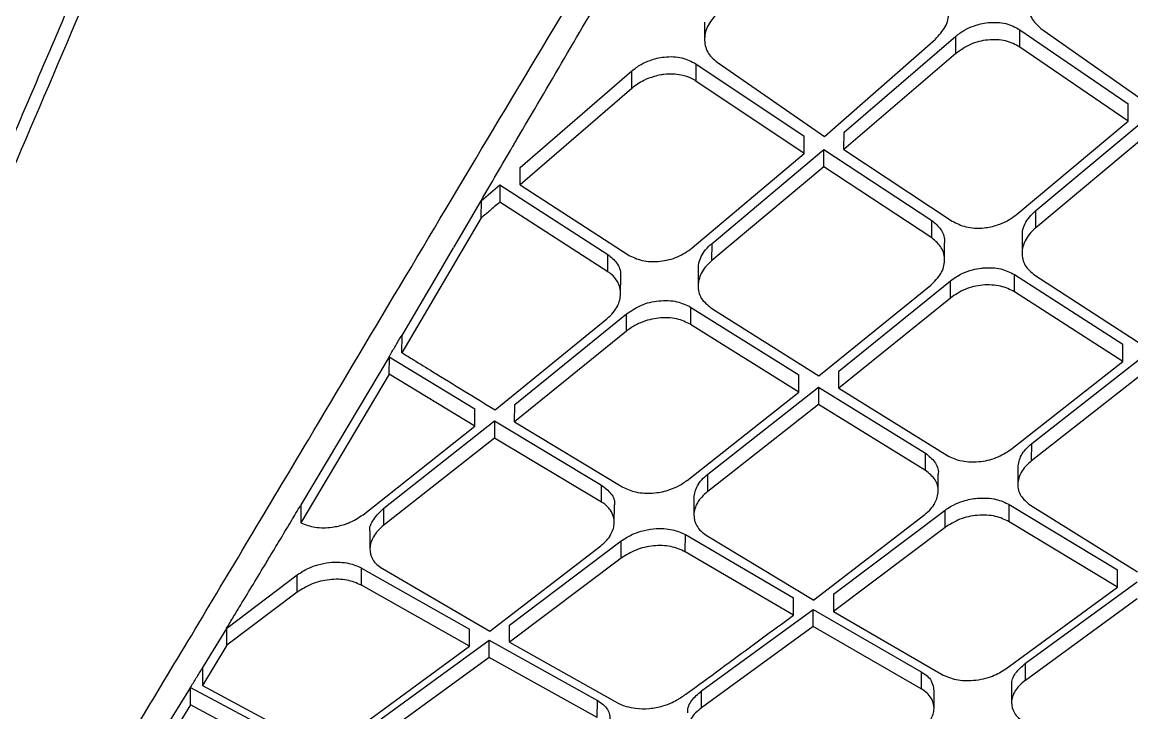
# Model space of a CAD drawing. Extents: x 943 to 1030, y 781 to 934.
# Drawn here: x 1004.556 to 1005.78, y 878.018 to 878.779 of the extents above; entities that cross this region are included whole.
import ezdxf

# ---------------------------------------------------------------- set-up
doc = ezdxf.new("R2010")
doc.units = 0
doc.header["$MEASUREMENT"] = 0
doc.layers.add('1', color=4, linetype='Continuous')

# ---------------------------------------------------------------- blocks, each defined once
blk = doc.blocks.new('AIRA')
at = {"layer": '1', "color": 3, "linetype": 'Continuous', "lineweight": 25}
for p, q in [((62.1313, 75.6138), (62.1312, 75.5947)), ((62.4789, 75.5862), (62.479, 75.6053)), ((62.479, 75.6053), (62.5981, 75.5236)), ((62.5021, 75.6068), (62.6204, 75.5235)), ((62.2633, 75.4877), (62.3857, 75.595)), ((62.285, 75.4924), (62.4082, 75.5982)), ((62.4081, 75.579), (62.4082, 75.5982)), ((62.4081, 75.579), (62.2849, 75.4733)), ((62.5981, 75.5046), (62.4789, 75.5862)), ((62.1218, 75.5678), (62.1217, 75.5486)), ((62.1218, 75.5678), (62.241, 75.4878)), ((62.145, 75.5694), (62.2633, 75.4877)), ((61.9279, 75.4534), (62.0511, 75.5599)), ((62.051, 75.5407), (62.0511, 75.5599)), ((62.051, 75.5407), (61.9278, 75.4343)), ((62.2409, 75.4687), (62.1217, 75.5486)), ((62.5981, 75.5046), (62.5981, 75.5236)), ((62.4749, 75.4013), (62.5981, 75.5046)), ((62.4966, 75.406), (62.6198, 75.5089)), ((62.2849, 75.4733), (62.285, 75.4924)), ((62.6197, 75.4899), (62.4965, 75.387)), ((62.2409, 75.4687), (62.241, 75.4878)), ((62.1177, 75.3647), (62.2409, 75.4687)), ((62.1395, 75.3698), (62.2627, 75.4734)), ((62.2626, 75.4543), (62.2627, 75.4733)), ((62.2627, 75.4734), (62.3818, 75.3948)), ((62.2849, 75.4733), (62.4041, 75.3943)), ((61.9278, 75.4343), (61.9279, 75.4534)), ((62.2626, 75.4543), (62.1394, 75.3508)), ((62.3818, 75.3757), (62.2626, 75.4543)), ((61.885, 75.4168), (61.9055, 75.4342)), ((61.9055, 75.4342), (61.9054, 75.4151)), ((61.9055, 75.4342), (62.0247, 75.3574)), ((61.9278, 75.4343), (62.047, 75.3571)), ((61.8634, 75.3797), (61.8851, 75.4167)), ((61.8851, 75.3979), (61.8852, 75.4169)), ((62.0246, 75.3384), (61.9054, 75.4151)), ((62.4965, 75.387), (62.4966, 75.406)), ((61.8851, 75.3979), (61.7976, 75.2492)), ((62.3818, 75.3757), (62.3818, 75.3948)), ((61.8548, 75.3651), (61.8634, 75.3797)), ((62.1394, 75.3508), (62.1395, 75.3698)), ((62.3958, 75.3515), (62.3959, 75.3703)), ((62.4814, 75.378), (62.4813, 75.3588)), ((61.8283, 75.3201), (61.8546, 75.3649)), ((62.0246, 75.3384), (62.0247, 75.3574)), ((62.0387, 75.3144), (62.0388, 75.3333)), ((62.1242, 75.3419), (62.1241, 75.3227)), ((62.473, 75.3164), (62.4731, 75.3353)), ((62.4731, 75.3353), (62.5923, 75.2585)), ((62.4953, 75.3346), (62.6145, 75.2574)), ((61.7978, 75.2683), (61.8276, 75.3188)), ((61.8276, 75.3188), (61.8283, 75.3201)), ((62.2574, 75.2236), (62.3806, 75.3235)), ((62.2791, 75.229), (62.4023, 75.3285)), ((62.4022, 75.3095), (62.4023, 75.3285)), ((62.4022, 75.3095), (62.2791, 75.2101)), ((62.5922, 75.2396), (62.473, 75.3164)), ((62.1159, 75.2994), (62.1158, 75.2804)), ((62.1159, 75.2995), (62.2351, 75.2247)), ((62.1382, 75.2988), (62.2574, 75.2236)), ((61.9003, 75.1862), (62.0234, 75.2865)), ((61.922, 75.192), (62.0452, 75.2919)), ((62.0451, 75.2729), (62.0452, 75.2919)), ((62.0451, 75.2729), (61.9219, 75.173)), ((62.235, 75.2057), (62.1158, 75.2804)), ((61.7976, 75.2492), (61.7977, 75.2682)), ((62.5922, 75.2396), (62.5923, 75.2585)), ((61.7167, 75.1317), (61.7838, 75.2447)), ((61.7836, 75.2448), (61.878, 75.1872)), ((61.7837, 75.2256), (61.7838, 75.2446)), ((62.4919, 75.149), (62.6139, 75.2447)), ((62.469, 75.1426), (62.5922, 75.2396)), ((61.7837, 75.2256), (61.6861, 75.0616)), ((61.8779, 75.1682), (61.7837, 75.2256)), ((62.235, 75.2057), (62.2351, 75.2247)), ((62.2791, 75.2101), (62.2791, 75.229)), ((62.6138, 75.2257), (62.4918, 75.1301)), ((62.1348, 75.1152), (62.2568, 75.2112)), ((62.2568, 75.2112), (62.2567, 75.1922)), ((62.2568, 75.2112), (62.3749, 75.1383)), ((62.2791, 75.2101), (62.3983, 75.1361)), ((62.1119, 75.1083), (62.235, 75.2057)), ((61.8779, 75.1682), (61.878, 75.1872)), ((61.9219, 75.173), (61.922, 75.192)), ((62.2567, 75.1922), (62.1347, 75.0962)), ((62.3748, 75.1194), (62.2567, 75.1922)), ((61.7777, 75.0778), (61.8996, 75.1741)), ((61.8996, 75.1741), (62.0177, 75.1033)), ((61.8996, 75.1741), (61.8996, 75.1551)), ((61.9219, 75.173), (62.0411, 75.1011)), ((61.7547, 75.0706), (61.8779, 75.1682)), ((61.8995, 75.1551), (61.7776, 75.0589)), ((62.0176, 75.0844), (61.8996, 75.1551)), ((62.4918, 75.1301), (62.4919, 75.149)), ((62.3748, 75.1194), (62.3749, 75.1383)), ((61.6862, 75.0806), (61.7167, 75.1317)), ((62.4767, 75.1227), (62.4766, 75.1037)), ((62.1347, 75.0962), (62.1348, 75.1152)), ((62.3888, 75.0966), (62.3889, 75.1154)), ((62.0176, 75.0844), (62.0177, 75.1033)), ((62.1196, 75.089), (62.1195, 75.07)), ((61.6862, 75.0805), (61.6861, 75.0616)), ((61.7776, 75.0589), (61.7776, 75.0778)), ((62.0317, 75.0621), (62.0318, 75.0809)), ((62.2734, 74.9828), (62.3965, 75.0755)), ((62.3964, 75.0566), (62.3965, 75.0755)), ((62.4671, 75.0629), (62.4672, 75.0818)), ((62.4672, 75.0818), (62.5865, 75.0097)), ((62.4904, 75.0811), (62.6087, 75.0075)), ((62.2516, 74.9766), (62.374, 75.0707)), ((62.5864, 74.9908), (62.4671, 75.0629)), ((61.7624, 75.0519), (61.7623, 75.0328)), ((62.11, 75.0297), (62.1101, 75.0486)), ((62.1101, 75.0486), (62.2293, 74.9788)), ((62.3964, 75.0566), (62.2733, 74.9639)), ((61.8945, 74.9421), (62.0168, 75.0363)), ((61.9162, 74.9488), (62.0394, 75.0416)), ((62.0393, 75.0227), (62.0394, 75.0416)), ((62.1332, 75.0479), (62.2516, 74.9765)), ((62.2292, 74.9599), (62.11, 75.0297)), ((61.7529, 74.9929), (61.753, 75.0118)), ((61.753, 75.0118), (61.8722, 74.9444)), ((62.0393, 75.0227), (61.9161, 74.9299)), ((61.6044, 74.9453), (61.6822, 75.0042)), ((61.6821, 74.9852), (61.6822, 75.0042)), ((61.7761, 75.0111), (61.8945, 74.9421)), ((62.5864, 74.9908), (62.5865, 75.0097)), ((61.8721, 74.9255), (61.7529, 74.9929)), ((62.4632, 74.9005), (62.5864, 74.9908)), ((62.485, 74.9067), (62.6081, 74.9967)), ((61.6821, 74.9852), (61.6047, 74.9266)), ((62.2292, 74.9599), (62.2293, 74.9788)), ((62.2734, 74.9828), (62.2733, 74.9639)), ((62.608, 74.9778), (62.4849, 74.8879)), ((62.1279, 74.8763), (62.251, 74.9662)), ((62.2509, 74.9473), (62.251, 74.9662)), ((62.251, 74.9662), (62.3702, 74.8973)), ((62.2733, 74.9639), (62.3925, 74.8946)), ((61.5871, 74.9165), (61.6046, 74.9452)), ((61.6047, 74.9266), (61.6047, 74.9455)), ((61.8721, 74.9255), (61.8722, 74.9444)), ((61.9161, 74.9299), (61.9162, 74.9488)), ((62.2509, 74.9473), (62.1278, 74.8575)), ((62.3701, 74.8785), (62.2509, 74.9473)), ((61.6047, 74.9266), (61.5777, 74.8823)), ((61.7707, 74.8425), (61.8939, 74.9322)), ((61.8938, 74.9133), (61.8939, 74.9322)), ((61.8939, 74.9322), (62.0131, 74.8658)), ((61.9161, 74.9299), (62.0354, 74.8631)), ((61.5777, 74.9012), (61.5871, 74.9165)), ((61.749, 74.8353), (61.8721, 74.9255)), ((61.8938, 74.9133), (61.7706, 74.8236)), ((62.013, 74.8469), (61.8938, 74.9133)), ((62.4849, 74.8879), (62.485, 74.9067)), ((61.5778, 74.9012), (61.5777, 74.8823)), ((62.3702, 74.8973), (62.3701, 74.8785)), ((61.4727, 74.7317), (61.5647, 74.8798)), ((61.5645, 74.8799), (61.656, 74.831)), ((61.5646, 74.8608), (61.5647, 74.8798)), ((61.5777, 74.8823), (61.6782, 74.8281)), ((62.4698, 74.8823), (62.4697, 74.8633)), ((62.013, 74.8469), (62.0131, 74.8658)), ((62.1278, 74.8575), (62.1279, 74.8763)), ((62.3842, 74.8572), (62.3843, 74.876)), ((61.5646, 74.8608), (61.4726, 74.7127)), ((61.6559, 74.812), (61.5646, 74.8608))]:
    blk.add_line(p, q, dxfattribs=at)
for points, knots in [([(60.4284, 74.1391), (60.4434, 74.1694), (60.4734, 74.23), (60.5245, 74.3426), (60.5825, 74.4754), (60.6483, 74.6341), (60.7225, 74.8204), (60.8025, 75.0352), (60.8895, 75.2732), (60.9919, 75.558), (61.1109, 75.8894), (61.2471, 76.2641), (61.3894, 76.6477), (61.5373, 77.0375), (61.6898, 77.4305), (61.7952, 77.6938), (61.8479, 77.8253)], [0, 0, 0, 0, 0.06234, 0.124818, 0.187363, 0.250453, 0.313852, 0.376637, 0.439459, 0.502671, 0.586016, 0.668823, 0.751617, 0.834542, 0.917364, 1, 1, 1, 1]), ([(60.5149, 74.1363), (60.5322, 74.1663), (60.567, 74.2263), (60.6276, 74.3369), (60.6924, 74.4695), (60.7636, 74.6289), (60.8401, 74.8173), (60.9197, 75.0342), (61.0035, 75.2738), (61.0992, 75.5594), (61.208, 75.8906), (61.331, 76.2641), (61.4591, 76.6459), (61.5928, 77.033), (61.7318, 77.4228), (61.83, 77.6832), (61.879, 77.8133)], [0, 0, 0, 0, 0.062319, 0.124752, 0.187451, 0.250906, 0.314486, 0.37751, 0.44061, 0.503895, 0.587131, 0.669779, 0.75236, 0.835034, 0.917583, 1, 1, 1, 1]), ([(60.7336, 74.1596), (60.7365, 74.1643), (60.7528, 74.1906), (60.7848, 74.2419), (60.8227, 74.3112), (60.8603, 74.3833), (60.8986, 74.4549), (60.9437, 74.5413), (60.9949, 74.6464), (61.0515, 74.7726), (61.1202, 74.9204), (61.1911, 75.0782), (61.2679, 75.2534), (61.3508, 75.4448), (61.4393, 75.6519), (61.5308, 75.8669), (61.6251, 76.0859), (61.7237, 76.3124), (61.8145, 76.5199), (61.895, 76.7012), (61.9665, 76.8604), (62.0434, 77.0293), (62.12, 77.1968), (62.1879, 77.344), (62.2294, 77.4303), (62.2474, 77.4677)], [0, 0, 0, 0, 0.009738, 0.054602, 0.100033, 0.132056, 0.170263, 0.205637, 0.248795, 0.300159, 0.346151, 0.397485, 0.446642, 0.498592, 0.555879, 0.611205, 0.664279, 0.721091, 0.779345, 0.816197, 0.852883, 0.894557, 0.93795, 0.973138, 1, 1, 1, 1]), ([(62.2616, 77.462), (62.1966, 77.3238), (62.0665, 77.0471), (61.88, 76.635), (61.7012, 76.2271), (61.529, 75.8288), (61.3872, 75.4934), (61.2694, 75.2222), (61.1764, 75.0091), (61.0845, 74.8138), (60.9965, 74.6225), (60.8998, 74.4448), (60.8123, 74.2851), (60.7601, 74.2015), (60.7339, 74.1596)], [0, 0, 0, 0, 0.099304, 0.198802, 0.298385, 0.398317, 0.498406, 0.560917, 0.623789, 0.687365, 0.750255, 0.83339, 0.916532, 1, 1, 1, 1]), ([(61.0518, 74.1437), (61.0792, 74.1803), (61.1345, 74.2538), (61.2302, 74.3956), (61.3338, 74.5575), (61.4459, 74.739), (61.5655, 74.937), (61.7148, 75.1871), (61.8974, 75.4945), (62.1175, 75.8603), (62.3504, 76.241), (62.517, 76.5006), (62.6004, 76.6306)], [0, 0, 0, 0, 0.080977, 0.162706, 0.245456, 0.32577, 0.407713, 0.491267, 0.616464, 0.743326, 0.871464, 1, 1, 1, 1]), ([(61.9241, 75.4838), (61.9417, 75.5138), (61.9767, 75.5737), (62.0124, 75.6348), (62.0302, 75.6653)], [0, 0, 0, 0, 0.4999724, 1, 1, 1, 1]), ([(62.5036, 75.6622), (62.4995, 75.6578), (62.4913, 75.649), (62.4878, 75.6356), (62.4888, 75.6254), (62.4923, 75.6158), (62.4982, 75.6104), (62.5021, 75.6068)], [0, 0, 0, 0, 0.249598, 0.499426, 0.630829, 0.758126, 1, 1, 1, 1]), ([(62.3857, 75.595), (62.3898, 75.5994), (62.3979, 75.6082), (62.4012, 75.6216), (62.4001, 75.6318), (62.3965, 75.6413), (62.3905, 75.6467), (62.3865, 75.6502)], [0, 0, 0, 0, 0.249589, 0.499424, 0.631704, 0.7593, 1, 1, 1, 1]), ([(62.1465, 75.6245), (62.1424, 75.6201), (62.1341, 75.6113), (62.1307, 75.5979), (62.1317, 75.5878), (62.1351, 75.5782), (62.141, 75.5729), (62.145, 75.5694)], [0, 0, 0, 0, 0.249734, 0.499556, 0.630194, 0.757202, 1, 1, 1, 1]), ([(62.4082, 75.5982), (62.4114, 75.6006), (62.4172, 75.605), (62.4293, 75.6104), (62.4417, 75.6134), (62.4538, 75.6136), (62.4665, 75.612), (62.474, 75.608), (62.479, 75.6053)], [0, 0, 0, 0, 0.157993, 0.294592, 0.502882, 0.632667, 0.758855, 1, 1, 1, 1]), ([(62.4789, 75.5862), (62.4739, 75.5888), (62.4663, 75.5929), (62.4536, 75.5945), (62.4404, 75.5942), (62.4236, 75.5901), (62.4133, 75.5827), (62.4081, 75.579)], [0, 0, 0, 0, 0.243078, 0.370062, 0.500522, 0.749804, 1, 1, 1, 1]), ([(62.0511, 75.5599), (62.0543, 75.5624), (62.0604, 75.567), (62.0725, 75.5725), (62.0848, 75.5755), (62.0968, 75.5758), (62.1094, 75.5743), (62.1169, 75.5703), (62.1218, 75.5678)], [0, 0, 0, 0, 0.1638, 0.302437, 0.503496, 0.633989, 0.760308, 1, 1, 1, 1]), ([(62.1217, 75.5486), (62.1216, 75.5488), (62.1211, 75.5491), (62.1198, 75.5501), (62.115, 75.5527), (62.1041, 75.5562), (62.0927, 75.5568), (62.0858, 75.556), (62.0847, 75.5558), (62.0813, 75.5552), (62.0741, 75.5535), (62.0626, 75.5492), (62.0552, 75.5438), (62.051, 75.5407)], [0, 0, 0, 0, 0.008704, 0.023769, 0.073383, 0.250611, 0.499655, 0.504777, 0.513396, 0.541125, 0.638469, 0.79152, 1, 1, 1, 1]), ([(61.9193, 75.4757), (61.9201, 75.477), (61.9217, 75.4797), (61.9232, 75.4825), (61.924, 75.4838)], [0, 0, 0, 0, 0.5, 1, 1, 1, 1]), ([(61.8848, 75.4168), (61.8905, 75.4266), (61.902, 75.4462), (61.9135, 75.4659), (61.9193, 75.4757)], [0, 0, 0, 0, 0.500007, 1, 1, 1, 1]), ([(61.9054, 75.4151), (61.9016, 75.4119), (61.8949, 75.4061), (61.8881, 75.4004), (61.8851, 75.3979)], [0, 0, 0, 0, 0.559998, 1, 1, 1, 1]), ([(62.4816, 75.378), (62.4816, 75.3798), (62.4816, 75.3841), (62.4843, 75.3912), (62.489, 75.399), (62.494, 75.4036), (62.4966, 75.406)], [0, 0, 0, 0, 0.177492, 0.439666, 0.713799, 1, 1, 1, 1]), ([(62.3818, 75.3948), (62.3853, 75.3919), (62.3926, 75.3858), (62.3962, 75.3765), (62.3958, 75.3711), (62.3957, 75.3703)], [0, 0, 0, 0, 0.432581, 0.915838, 1, 1, 1, 1]), ([(62.4041, 75.3943), (62.409, 75.3919), (62.4165, 75.388), (62.4291, 75.3864), (62.441, 75.3866), (62.4531, 75.3893), (62.4653, 75.3943), (62.4715, 75.3988), (62.4749, 75.4013)], [0, 0, 0, 0, 0.237467, 0.365724, 0.49983, 0.691263, 0.831063, 1, 1, 1, 1]), ([(62.4965, 75.387), (62.494, 75.3847), (62.4892, 75.3802), (62.4833, 75.3709), (62.4807, 75.3613), (62.4818, 75.3522), (62.4853, 75.3431), (62.4913, 75.338), (62.4953, 75.3346)], [0, 0, 0, 0, 0.144943, 0.276738, 0.50013, 0.627808, 0.753783, 1, 1, 1, 1]), ([(62.1244, 75.3419), (62.1244, 75.3438), (62.1246, 75.3482), (62.1273, 75.3553), (62.132, 75.3629), (62.1369, 75.3675), (62.1395, 75.3698)], [0, 0, 0, 0, 0.190006, 0.449593, 0.719543, 1, 1, 1, 1]), ([(62.3806, 75.3235), (62.3848, 75.3277), (62.3931, 75.336), (62.3964, 75.3486), (62.3953, 75.3582), (62.3918, 75.3673), (62.3857, 75.3724), (62.3818, 75.3757)], [0, 0, 0, 0, 0.249735, 0.499416, 0.628427, 0.75497, 1, 1, 1, 1]), ([(62.0247, 75.3574), (62.0282, 75.3545), (62.0356, 75.3484), (62.0391, 75.3392), (62.0386, 75.334), (62.0386, 75.3333)], [0, 0, 0, 0, 0.443949, 0.930938, 1, 1, 1, 1]), ([(62.047, 75.3571), (62.0518, 75.3547), (62.0593, 75.351), (62.0719, 75.3495), (62.0852, 75.3499), (62.1022, 75.354), (62.1125, 75.3612), (62.1177, 75.3647)], [0, 0, 0, 0, 0.236156, 0.365177, 0.500616, 0.749871, 1, 1, 1, 1]), ([(62.1394, 75.3508), (62.1369, 75.3485), (62.1321, 75.3441), (62.1262, 75.3348), (62.1236, 75.3252), (62.1246, 75.3161), (62.1281, 75.3071), (62.1342, 75.3021), (62.1382, 75.2988)], [0, 0, 0, 0, 0.142257, 0.273157, 0.500157, 0.626922, 0.752581, 1, 1, 1, 1]), ([(62.4023, 75.3285), (62.4065, 75.3314), (62.4137, 75.3364), (62.4259, 75.3406), (62.4337, 75.3422), (62.441, 75.343), (62.4483, 75.3431), (62.4608, 75.3415), (62.4682, 75.3378), (62.4731, 75.3353)], [0, 0, 0, 0, 0.203402, 0.355207, 0.485555, 0.503034, 0.636392, 0.763792, 1, 1, 1, 1]), ([(62.0235, 75.2865), (62.0259, 75.2888), (62.0307, 75.2932), (62.0366, 75.3024), (62.0399, 75.3144), (62.0368, 75.3267), (62.0304, 75.3342), (62.0261, 75.3377), (62.0248, 75.3383), (62.0246, 75.3384)], [0, 0, 0, 0, 0.1423045, 0.2732265, 0.5001639, 0.7494834, 0.9264206, 0.9912251, 1, 1, 1, 1]), ([(62.473, 75.3164), (62.4681, 75.3188), (62.4606, 75.3225), (62.448, 75.3241), (62.4347, 75.3239), (62.4178, 75.32), (62.4074, 75.313), (62.4022, 75.3095)], [0, 0, 0, 0, 0.238721, 0.36685, 0.500578, 0.749925, 1, 1, 1, 1]), ([(62.0452, 75.2919), (62.0504, 75.2955), (62.0608, 75.3026), (62.0778, 75.3065), (62.0911, 75.3069), (62.1037, 75.3054), (62.1111, 75.3018), (62.1159, 75.2995)], [0, 0, 0, 0, 0.250691, 0.500652, 0.636001, 0.764461, 1, 1, 1, 1]), ([(62.1158, 75.2805), (62.111, 75.2828), (62.1035, 75.2864), (62.0909, 75.2879), (62.0776, 75.2875), (62.0633, 75.2839), (62.0518, 75.278), (62.0469, 75.2743), (62.0451, 75.2729)], [0, 0, 0, 0, 0.236513, 0.364992, 0.500041, 0.749166, 0.908756, 1, 1, 1, 1]), ([(61.785, 75.2474), (61.7871, 75.2509), (61.7912, 75.2579), (61.7953, 75.2649), (61.7974, 75.2684)], [0, 0, 0, 0, 0.500017, 1, 1, 1, 1]), ([(61.7835, 75.2449), (61.7837, 75.2453), (61.7842, 75.2461), (61.7847, 75.247), (61.785, 75.2474)], [0, 0, 0, 0, 0.500002, 1, 1, 1, 1]), ([(61.7976, 75.2492), (61.8019, 75.2466), (61.8132, 75.2396), (61.8475, 75.2186), (61.8774, 75.2002), (61.9003, 75.1862)], [0, 0, 0, 0, 0.124188, 0.33225, 1, 1, 1, 1]), ([(62.4768, 75.1227), (62.4775, 75.1272), (62.4786, 75.1341), (62.485, 75.143), (62.4896, 75.1469), (62.4919, 75.149)], [0, 0, 0, 0, 0.481727, 0.738272, 1, 1, 1, 1]), ([(62.3749, 75.1383), (62.3786, 75.1353), (62.3861, 75.1292), (62.3894, 75.1204), (62.3889, 75.1157), (62.3888, 75.1154)], [0, 0, 0, 0, 0.4734499, 0.9677176, 1, 1, 1, 1]), ([(62.3983, 75.1361), (62.4029, 75.1338), (62.4102, 75.1303), (62.4227, 75.1287), (62.4362, 75.1288), (62.4534, 75.1326), (62.4638, 75.1392), (62.469, 75.1426)], [0, 0, 0, 0, 0.227634, 0.358664, 0.500727, 0.750212, 1, 1, 1, 1]), ([(62.4918, 75.1301), (62.4895, 75.128), (62.4848, 75.124), (62.4788, 75.1154), (62.4755, 75.1041), (62.4785, 75.0908), (62.4864, 75.0844), (62.4904, 75.0811)], [0, 0, 0, 0, 0.135971, 0.264876, 0.50069, 0.747833, 1, 1, 1, 1]), ([(62.1196, 75.089), (62.1203, 75.0936), (62.1215, 75.1005), (62.128, 75.1093), (62.1325, 75.1132), (62.1348, 75.1152)], [0, 0, 0, 0, 0.491097, 0.743718, 1, 1, 1, 1]), ([(62.374, 75.0707), (62.3763, 75.0727), (62.3809, 75.0767), (62.3868, 75.0853), (62.39, 75.0966), (62.3868, 75.1098), (62.3788, 75.1162), (62.3748, 75.1194)], [0, 0, 0, 0, 0.135244, 0.263916, 0.500707, 0.749223, 1, 1, 1, 1]), ([(62.0177, 75.1033), (62.0214, 75.1003), (62.0289, 75.0943), (62.033, 75.0856), (62.0317, 75.0811), (62.0317, 75.0809)], [0, 0, 0, 0, 0.484391, 0.982181, 1, 1, 1, 1]), ([(62.0411, 75.1011), (62.0457, 75.099), (62.0529, 75.0956), (62.0654, 75.0941), (62.0782, 75.0944), (62.0918, 75.0973), (62.1029, 75.1022), (62.1086, 75.1059), (62.1111, 75.1077), (62.1117, 75.1082), (62.1118, 75.1083), (62.1119, 75.1083), (62.1119, 75.1083), (62.1119, 75.1083)], [0, 0, 0, 0, 0.22443, 0.355991, 0.499956, 0.716941, 0.872822, 0.967245, 0.99134, 0.997599, 0.999282, 0.999911, 1, 1, 1, 1]), ([(62.1347, 75.0962), (62.1324, 75.0942), (62.1278, 75.0903), (62.1217, 75.0817), (62.1182, 75.0704), (62.1211, 75.0598), (62.1268, 75.0524), (62.1311, 75.0494), (62.1332, 75.0479)], [0, 0, 0, 0, 0.134087, 0.262243, 0.500012, 0.745247, 0.871525, 1, 1, 1, 1]), ([(62.3965, 75.0755), (62.3968, 75.0758), (62.3977, 75.0765), (62.4006, 75.0785), (62.4066, 75.082), (62.4175, 75.0865), (62.4305, 75.089), (62.4428, 75.0891), (62.4554, 75.0875), (62.4626, 75.084), (62.4672, 75.0818)], [0, 0, 0, 0, 0.017178, 0.047369, 0.14671, 0.297869, 0.500602, 0.642128, 0.772677, 1, 1, 1, 1]), ([(61.6758, 75.064), (61.6775, 75.0668), (61.6808, 75.0723), (61.6842, 75.0779), (61.6858, 75.0807)], [0, 0, 0, 0, 0.500009, 1, 1, 1, 1]), ([(61.7625, 75.0519), (61.7625, 75.052), (61.7612, 75.0562), (61.7656, 75.066), (61.7736, 75.0739), (61.7776, 75.0778)], [0, 0, 0, 0, 0.009245, 0.500326, 1, 1, 1, 1]), ([(62.0168, 75.0363), (62.0191, 75.0383), (62.0237, 75.0422), (62.0296, 75.0508), (62.0323, 75.0598), (62.0311, 75.0688), (62.0275, 75.0764), (62.022, 75.0821), (62.0181, 75.0842), (62.0176, 75.0844)], [0, 0, 0, 0, 0.133242, 0.261067, 0.499663, 0.625182, 0.774525, 0.975793, 1, 1, 1, 1]), ([(61.6728, 75.0589), (61.6733, 75.0598), (61.6743, 75.0614), (61.6753, 75.0631), (61.6758, 75.064)], [0, 0, 0, 0, 0.5000023, 1, 1, 1, 1]), ([(61.6861, 75.0616), (61.6912, 75.0597), (61.7015, 75.0558), (61.719, 75.0561), (61.7312, 75.0588), (61.737, 75.0608), (61.7385, 75.0614), (61.7389, 75.0616), (61.739, 75.0616), (61.7448, 75.064), (61.7498, 75.0673), (61.7547, 75.0706)], [0, 0, 0, 0, 0.247959, 0.499587, 0.685569, 0.733125, 0.745477, 0.748796, 0.750035, 0.75021, 1, 1, 1, 1]), ([(62.4671, 75.0629), (62.4623, 75.0652), (62.4549, 75.0687), (62.4423, 75.0703), (62.429, 75.07), (62.4121, 75.0664), (62.4016, 75.0599), (62.3964, 75.0566)], [0, 0, 0, 0, 0.237274, 0.365804, 0.500621, 0.750216, 1, 1, 1, 1]), ([(61.6503, 75.0215), (61.6541, 75.0277), (61.6615, 75.0402), (61.6691, 75.0527), (61.6728, 75.0589)], [0, 0, 0, 0, 0.500011, 1, 1, 1, 1]), ([(61.7776, 75.0589), (61.7752, 75.0569), (61.7707, 75.053), (61.7646, 75.0444), (61.7611, 75.0332), (61.7639, 75.0228), (61.7696, 75.0155), (61.7739, 75.0126), (61.7761, 75.0111)], [0, 0, 0, 0, 0.132746, 0.260436, 0.499953, 0.743728, 0.870386, 1, 1, 1, 1]), ([(62.0394, 75.0416), (62.0431, 75.0441), (62.0497, 75.0485), (62.0621, 75.053), (62.0742, 75.0553), (62.086, 75.0555), (62.0984, 75.054), (62.1056, 75.0507), (62.1101, 75.0486)], [0, 0, 0, 0, 0.184004, 0.325788, 0.500494, 0.645803, 0.777626, 1, 1, 1, 1]), ([(62.11, 75.0297), (62.1049, 75.032), (62.0946, 75.0365), (62.0749, 75.0369), (62.055, 75.0325), (62.0445, 75.026), (62.0393, 75.0227)], [0, 0, 0, 0, 0.250063, 0.499974, 0.749964, 1, 1, 1, 1]), ([(61.6199, 74.9711), (61.6245, 74.9788), (61.6338, 74.9941), (61.6431, 75.0095), (61.6478, 75.0173)], [0, 0, 0, 0, 0.499999, 1, 1, 1, 1]), ([(61.6478, 75.0173), (61.6482, 75.018), (61.6491, 75.0194), (61.6499, 75.0208), (61.6503, 75.0215)], [0, 0, 0, 0, 0.500001, 1, 1, 1, 1]), ([(61.6822, 75.0042), (61.6863, 75.0069), (61.6932, 75.0115), (61.7056, 75.0158), (61.7173, 75.0181), (61.7289, 75.0185), (61.7415, 75.017), (61.7486, 75.0138), (61.753, 75.0119)], [0, 0, 0, 0, 0.199679, 0.336029, 0.49647, 0.647733, 0.78221, 1, 1, 1, 1]), ([(61.7529, 74.9929), (61.7478, 74.9951), (61.7375, 74.9995), (61.7177, 74.9996), (61.6979, 74.9951), (61.6874, 74.9885), (61.6821, 74.9852)], [0, 0, 0, 0, 0.249895, 0.500016, 0.750066, 1, 1, 1, 1]), ([(61.6043, 74.9454), (61.6069, 74.9496), (61.6121, 74.9582), (61.6173, 74.9668), (61.6199, 74.9711)], [0, 0, 0, 0, 0.499994, 1, 1, 1, 1]), ([(62.1061, 74.8696), (62.1066, 74.8699), (62.1082, 74.871), (62.1131, 74.8745), (62.13, 74.8867), (62.1695, 74.9158), (62.2056, 74.9424), (62.2292, 74.9599)], [0, 0, 0, 0, 0.012803, 0.037084, 0.120103, 0.423995, 1, 1, 1, 1]), ([(62.4699, 74.8823), (62.4699, 74.8826), (62.4694, 74.8871), (62.473, 74.8961), (62.481, 74.9032), (62.485, 74.9067)], [0, 0, 0, 0, 0.043857, 0.528372, 1, 1, 1, 1]), ([(61.5644, 74.88), (61.5666, 74.8835), (61.5709, 74.8905), (61.5753, 74.8976), (61.5774, 74.9011)], [0, 0, 0, 0, 0.499987, 1, 1, 1, 1]), ([(62.3702, 74.8973), (62.3724, 74.8959), (62.3768, 74.893), (62.3828, 74.886), (62.3835, 74.8799), (62.384, 74.876)], [0, 0, 0, 0, 0.265484, 0.527604, 1, 1, 1, 1]), ([(62.3925, 74.8946), (62.3976, 74.8924), (62.4078, 74.8879), (62.4249, 74.8873), (62.4386, 74.8894), (62.4513, 74.8931), (62.4586, 74.8976), (62.4632, 74.9005)], [0, 0, 0, 0, 0.249635, 0.499222, 0.644571, 0.776627, 1, 1, 1, 1]), ([(62.369, 74.8329), (62.3732, 74.8366), (62.3816, 74.8439), (62.3854, 74.8569), (62.3826, 74.8669), (62.3768, 74.8741), (62.3724, 74.877), (62.3701, 74.8785)], [0, 0, 0, 0, 0.25263, 0.499394, 0.738901, 0.866864, 1, 1, 1, 1]), ([(62.4849, 74.8879), (62.4826, 74.8861), (62.4781, 74.8825), (62.4719, 74.8744), (62.4684, 74.8637), (62.4713, 74.8536), (62.477, 74.8465), (62.4815, 74.8436), (62.4837, 74.8421)], [0, 0, 0, 0, 0.128517, 0.254834, 0.50001, 0.737597, 0.865803, 1, 1, 1, 1]), ([(62.0131, 74.8659), (62.0154, 74.8644), (62.0199, 74.8615), (62.0243, 74.856), (62.0269, 74.8505), (62.027, 74.8467), (62.027, 74.8451)], [0, 0, 0, 0, 0.271131, 0.53705, 0.797876, 1, 1, 1, 1]), ([(62.0354, 74.8631), (62.0364, 74.8625), (62.0392, 74.8611), (62.0456, 74.8588), (62.0563, 74.8566), (62.0702, 74.8564), (62.0842, 74.859), (62.0948, 74.863), (62.1017, 74.8667), (62.1049, 74.8688), (62.1061, 74.8696)], [0, 0, 0, 0, 0.052846, 0.153889, 0.30299, 0.499941, 0.688231, 0.834397, 0.938321, 1, 1, 1, 1]), ([(62.1128, 74.8522), (62.1128, 74.8526), (62.1123, 74.8571), (62.116, 74.866), (62.124, 74.8729), (62.1279, 74.8763)], [0, 0, 0, 0, 0.055909, 0.537428, 1, 1, 1, 1]), ([(62.1278, 74.8575), (62.1255, 74.8557), (62.121, 74.8521), (62.1148, 74.8441), (62.1113, 74.8336), (62.1142, 74.8237), (62.1198, 74.8168), (62.1243, 74.8139), (62.1266, 74.8125)], [0, 0, 0, 0, 0.127348, 0.253245, 0.499893, 0.735335, 0.864115, 1, 1, 1, 1])]:
    blk.add_open_spline(points, degree=3, knots=knots, dxfattribs=at)

msp = doc.modelspace()

# ---------------------------------------------------------------- block references
at = {"layer": '1'}
msp.add_blockref('AIRA', (943.1775, 803.1658), dxfattribs=at)

doc.saveas('drawing.dxf')
